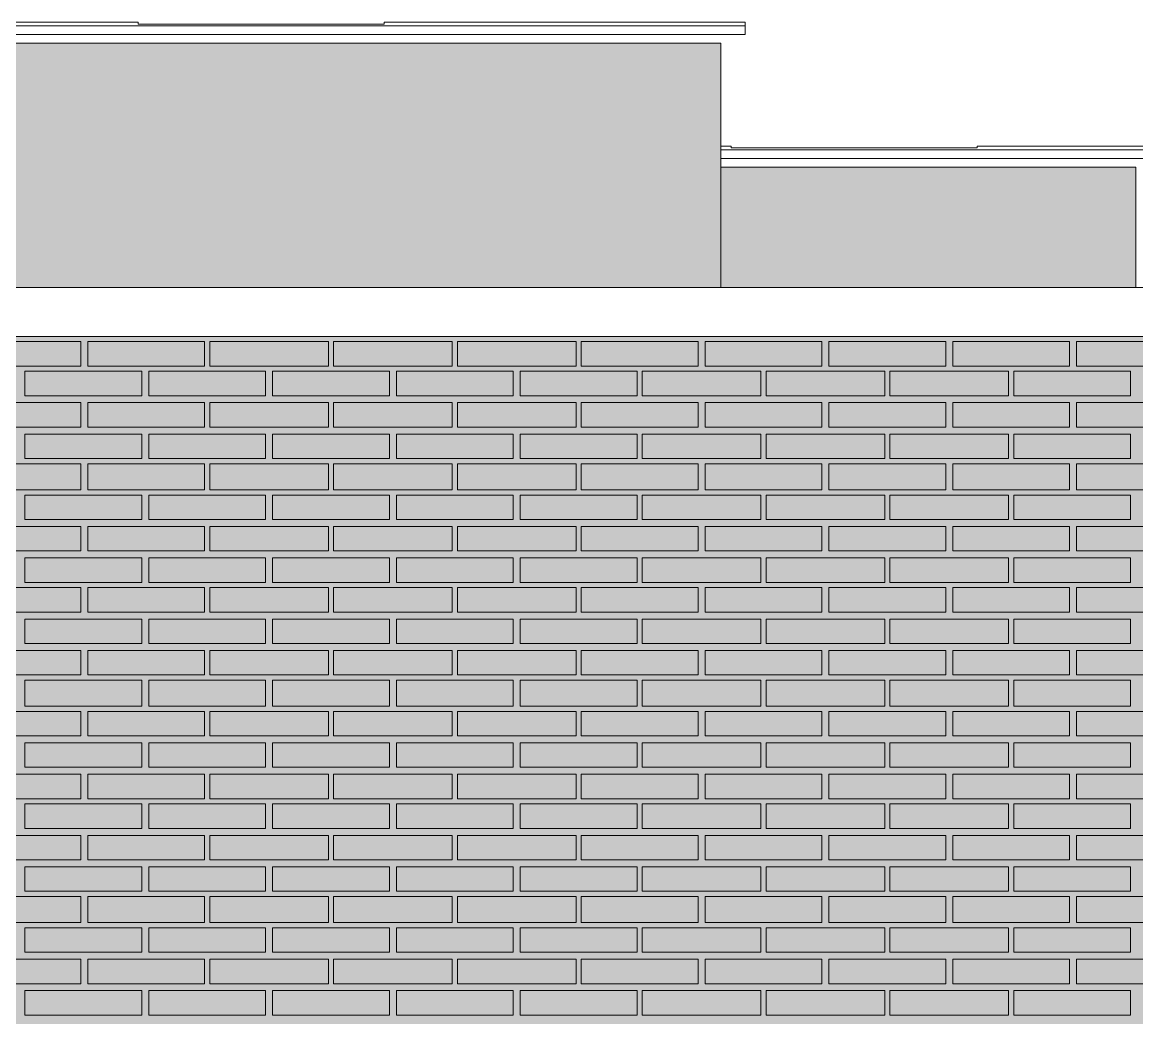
# Model space of a CAD drawing. Header units: millimetres. Extents: x -28928 to 100580, y -22867 to 36490.
# Drawn here: x 8267 to 10970, y 28437 to 30851 of the extents above; entities that cross this region are included whole.
import ezdxf

# ---------------------------------------------------------------- set-up
doc = ezdxf.new("R2010")
doc.units = ezdxf.units.MM
doc.layers.add('PDF _Геометрия', color=7, linetype='Continuous', true_color=0x8f8e8d)
doc.layers.add('PDF _Сплошная заливка', color=7, linetype='Continuous', true_color=0xffffff)

msp = doc.modelspace()

# ---------------------------------------------------------------- hatches: boundary and pattern name
at = {"layer": 'PDF _Сплошная заливка', "true_color": 0xdcd6cf, "transparency": 33554559}
msp.add_hatch(color=254, dxfattribs=at).paths.add_polyline_path([(-18676.6, 16343.4), (-18676.6, 19592.6), (-17276.3, 19592.6), (-17276.3, 16343.4), (19112.6, 16343.4), (19112.6, 30089.1), (-21853.9, 30089.1), (-21853.9, 16343.4), (-21375.9, 16343.4), (-21375.9, 19592.6), (-19277.4, 19592.6), (-19277.4, 16343.4)])

# ---------------------------------------------------------------- linework, layer by layer
at = {"layer": 'PDF _Геометрия', "color": 7, "lineweight": 9}
msp.add_lwpolyline([(6712.2, 30842.2), (10020.7, 30842.2), (10020.7, 30850.7), (9144.9, 30850.7), (9144.9, 30846.4), (8548.4, 30846.4), (8548.4, 30850.7), (7795.3, 30850.7), (7795.3, 30846.4), (7198.7, 30846.4), (7198.7, 30850.7), (6712.2, 30850.7)], close=True, dxfattribs=at)
for points in [[(10020.7, 30842.2), (10020.7, 30821), (6712.2, 30821), (6712.2, 30829.5)], [(6712.2, 30842.2), (6712.2, 30821), (10020.7, 30821), (10020.7, 30829.5)], [(8548.4, 30846.4), (9144.9, 30846.4)], [(6771.4, 30207.6), (6771.4, 30799.9), (9855.7, 30799.9), (9961.4, 30799.9), (9961.4, 30207.6)], [(9961.4, 30541.8), (11031.8, 30541.8), (11031.8, 30550.3), (10583.4, 30550.3), (10583.4, 30546), (9986.8, 30546), (9986.8, 30550.3), (9961.4, 30550.3)], [(11031.8, 30541.8), (11031.8, 30520.7), (9961.4, 30520.7), (11031.8, 30520.7), (11031.8, 30533.4)], [(9986.8, 30546), (10583.4, 30546)], [(9961.4, 30499.5), (10866.8, 30499.5), (10968.4, 30499.5), (10968.4, 30207.6)], [(82320.3, 30089.1), (82320.3, 30207.6), (82320.3, 30089.1), (-21934.3, 30089.1), (-21934.3, 30207.6), (82320.3, 30207.6)]]:
    msp.add_lwpolyline(points, dxfattribs=at)
at = {"layer": 'PDF _Геометрия', "lineweight": 9}
for points in [[(8408.7, 30076.4), (8408.7, 30017.2), (8125.3, 30017.2), (8125.3, 30076.4)], [(8709.1, 30076.4), (8709.1, 30017.2), (8425.7, 30017.2), (8425.7, 30076.4)], [(9009.5, 30076.4), (9009.5, 30017.2), (8721.8, 30017.2), (8721.8, 30076.4)], [(9309.9, 30076.4), (9309.9, 30017.2), (9022.2, 30017.2), (9022.2, 30076.4)], [(9610.3, 30076.4), (9610.3, 30017.2), (9322.6, 30017.2), (9322.6, 30076.4)], [(9906.4, 30076.4), (9906.4, 30017.2), (9623, 30017.2), (9623, 30076.4)], [(10206.8, 30076.4), (10206.8, 30017.2), (9923.4, 30017.2), (9923.4, 30076.4)], [(10507.2, 30076.4), (10507.2, 30017.2), (10223.7, 30017.2), (10223.7, 30076.4)], [(10807.6, 30076.4), (10807.6, 30017.2), (10524.1, 30017.2), (10524.1, 30076.4)], [(11108, 30076.4), (11108, 30017.2), (10824.5, 30017.2), (10824.5, 30076.4)], [(8556.8, 29945.3), (8417.2, 29945.3), (8273.4, 29945.3), (8273.4, 30004.5), (8417.2, 30004.5), (8556.8, 30004.5)], [(8857.2, 29945.3), (8717.6, 29945.3), (8573.7, 29945.3), (8573.7, 30004.5), (8717.6, 30004.5), (8857.2, 30004.5)], [(9157.6, 29945.3), (9018, 29945.3), (8874.1, 29945.3), (8874.1, 30004.5), (9018, 30004.5), (9157.6, 30004.5)], [(9458, 29945.3), (9314.1, 29945.3), (9174.5, 29945.3), (9174.5, 30004.5), (9314.1, 30004.5), (9458, 30004.5)], [(9758.4, 29945.3), (9614.5, 29945.3), (9474.9, 29945.3), (9474.9, 30004.5), (9614.5, 30004.5), (9758.4, 30004.5)], [(10058.7, 29945.3), (9914.9, 29945.3), (9771.1, 29945.3), (9771.1, 30004.5), (9914.9, 30004.5), (10058.7, 30004.5)], [(10359.1, 29945.3), (10215.3, 29945.3), (10071.4, 29945.3), (10071.4, 30004.5), (10215.3, 30004.5), (10359.1, 30004.5)], [(10659.5, 29945.3), (10515.7, 29945.3), (10371.8, 29945.3), (10371.8, 30004.5), (10515.7, 30004.5), (10659.5, 30004.5)], [(10955.7, 29945.3), (10816.1, 29945.3), (10672.2, 29945.3), (10672.2, 30004.5), (10816.1, 30004.5), (10955.7, 30004.5)], [(8408.7, 29928.4), (8408.7, 29869.1), (8125.3, 29869.1), (8125.3, 29928.4)], [(8709.1, 29928.4), (8709.1, 29869.1), (8425.7, 29869.1), (8425.7, 29928.4)], [(9009.5, 29928.4), (9009.5, 29869.1), (8721.8, 29869.1), (8721.8, 29928.4)], [(9309.9, 29928.4), (9309.9, 29869.1), (9022.2, 29869.1), (9022.2, 29928.4)], [(9610.3, 29928.4), (9610.3, 29869.1), (9322.6, 29869.1), (9322.6, 29928.4)], [(9906.4, 29928.4), (9906.4, 29869.1), (9623, 29869.1), (9623, 29928.4)], [(10206.8, 29928.4), (10206.8, 29869.1), (9923.4, 29869.1), (9923.4, 29928.4)], [(10507.2, 29928.4), (10507.2, 29869.1), (10223.7, 29869.1), (10223.7, 29928.4)], [(10807.6, 29928.4), (10807.6, 29869.1), (10524.1, 29869.1), (10524.1, 29928.4)], [(11108, 29928.4), (11108, 29869.1), (10824.5, 29869.1), (10824.5, 29928.4)], [(8556.8, 29793), (8417.2, 29793), (8273.4, 29793), (8273.4, 29852.2), (8417.2, 29852.2), (8556.8, 29852.2)], [(8857.2, 29793), (8717.6, 29793), (8573.7, 29793), (8573.7, 29852.2), (8717.6, 29852.2), (8857.2, 29852.2)], [(9157.6, 29793), (9018, 29793), (8874.1, 29793), (8874.1, 29852.2), (9018, 29852.2), (9157.6, 29852.2)], [(9458, 29793), (9314.1, 29793), (9174.5, 29793), (9174.5, 29852.2), (9314.1, 29852.2), (9458, 29852.2)], [(9758.4, 29793), (9614.5, 29793), (9474.9, 29793), (9474.9, 29852.2), (9614.5, 29852.2), (9758.4, 29852.2)], [(10058.7, 29793), (9914.9, 29793), (9771.1, 29793), (9771.1, 29852.2), (9914.9, 29852.2), (10058.7, 29852.2)], [(10359.1, 29793), (10215.3, 29793), (10071.4, 29793), (10071.4, 29852.2), (10215.3, 29852.2), (10359.1, 29852.2)], [(10659.5, 29793), (10515.7, 29793), (10371.8, 29793), (10371.8, 29852.2), (10515.7, 29852.2), (10659.5, 29852.2)], [(10955.7, 29793), (10816.1, 29793), (10672.2, 29793), (10672.2, 29852.2), (10816.1, 29852.2), (10955.7, 29852.2)], [(8408.7, 29780.3), (8408.7, 29716.8), (8125.3, 29716.8), (8125.3, 29780.3)], [(8709.1, 29780.3), (8709.1, 29716.8), (8425.7, 29716.8), (8425.7, 29780.3)], [(9009.5, 29780.3), (9009.5, 29716.8), (8721.8, 29716.8), (8721.8, 29780.3)], [(9309.9, 29780.3), (9309.9, 29716.8), (9022.2, 29716.8), (9022.2, 29780.3)], [(9610.3, 29780.3), (9610.3, 29716.8), (9322.6, 29716.8), (9322.6, 29780.3)], [(9906.4, 29780.3), (9906.4, 29716.8), (9623, 29716.8), (9623, 29780.3)], [(10206.8, 29780.3), (10206.8, 29716.8), (9923.4, 29716.8), (9923.4, 29780.3)], [(10507.2, 29780.3), (10507.2, 29716.8), (10223.7, 29716.8), (10223.7, 29780.3)], [(10807.6, 29780.3), (10807.6, 29716.8), (10524.1, 29716.8), (10524.1, 29780.3)], [(11108, 29780.3), (11108, 29716.8), (10824.5, 29716.8), (10824.5, 29780.3)], [(8556.8, 29644.9), (8417.2, 29644.9), (8273.4, 29644.9), (8273.4, 29704.1), (8417.2, 29704.1), (8556.8, 29704.1)], [(8857.2, 29644.9), (8717.6, 29644.9), (8573.7, 29644.9), (8573.7, 29704.1), (8717.6, 29704.1), (8857.2, 29704.1)], [(9157.6, 29644.9), (9018, 29644.9), (8874.1, 29644.9), (8874.1, 29704.1), (9018, 29704.1), (9157.6, 29704.1)], [(9458, 29644.9), (9314.1, 29644.9), (9174.5, 29644.9), (9174.5, 29704.1), (9314.1, 29704.1), (9458, 29704.1)], [(9758.4, 29644.9), (9614.5, 29644.9), (9474.9, 29644.9), (9474.9, 29704.1), (9614.5, 29704.1), (9758.4, 29704.1)], [(10058.7, 29644.9), (9914.9, 29644.9), (9771.1, 29644.9), (9771.1, 29704.1), (9914.9, 29704.1), (10058.7, 29704.1)], [(10359.1, 29644.9), (10215.3, 29644.9), (10071.4, 29644.9), (10071.4, 29704.1), (10215.3, 29704.1), (10359.1, 29704.1)], [(10659.5, 29644.9), (10515.7, 29644.9), (10371.8, 29644.9), (10371.8, 29704.1), (10515.7, 29704.1), (10659.5, 29704.1)], [(10955.7, 29644.9), (10816.1, 29644.9), (10672.2, 29644.9), (10672.2, 29704.1), (10816.1, 29704.1), (10955.7, 29704.1)], [(8408.7, 29628), (8408.7, 29568.7), (8125.3, 29568.7), (8125.3, 29628)], [(8709.1, 29628), (8709.1, 29568.7), (8425.7, 29568.7), (8425.7, 29628)], [(9009.5, 29628), (9009.5, 29568.7), (8721.8, 29568.7), (8721.8, 29628)], [(9309.9, 29628), (9309.9, 29568.7), (9022.2, 29568.7), (9022.2, 29628)], [(9610.3, 29628), (9610.3, 29568.7), (9322.6, 29568.7), (9322.6, 29628)], [(9906.4, 29628), (9906.4, 29568.7), (9623, 29568.7), (9623, 29628)], [(10206.8, 29628), (10206.8, 29568.7), (9923.4, 29568.7), (9923.4, 29628)], [(10507.2, 29628), (10507.2, 29568.7), (10223.7, 29568.7), (10223.7, 29628)], [(10807.6, 29628), (10807.6, 29568.7), (10524.1, 29568.7), (10524.1, 29628)], [(11108, 29628), (11108, 29568.7), (10824.5, 29568.7), (10824.5, 29628)], [(8556.8, 29492.6), (8417.2, 29492.6), (8273.4, 29492.6), (8273.4, 29551.8), (8417.2, 29551.8), (8556.8, 29551.8)], [(8857.2, 29492.6), (8717.6, 29492.6), (8573.7, 29492.6), (8573.7, 29551.8), (8717.6, 29551.8), (8857.2, 29551.8)], [(9157.6, 29492.6), (9018, 29492.6), (8874.1, 29492.6), (8874.1, 29551.8), (9018, 29551.8), (9157.6, 29551.8)], [(9458, 29492.6), (9314.1, 29492.6), (9174.5, 29492.6), (9174.5, 29551.8), (9314.1, 29551.8), (9458, 29551.8)], [(9758.4, 29492.6), (9614.5, 29492.6), (9474.9, 29492.6), (9474.9, 29551.8), (9614.5, 29551.8), (9758.4, 29551.8)], [(10058.7, 29492.6), (9914.9, 29492.6), (9771.1, 29492.6), (9771.1, 29551.8), (9914.9, 29551.8), (10058.7, 29551.8)], [(10359.1, 29492.6), (10215.3, 29492.6), (10071.4, 29492.6), (10071.4, 29551.8), (10215.3, 29551.8), (10359.1, 29551.8)], [(10659.5, 29492.6), (10515.7, 29492.6), (10371.8, 29492.6), (10371.8, 29551.8), (10515.7, 29551.8), (10659.5, 29551.8)], [(10955.7, 29492.6), (10816.1, 29492.6), (10672.2, 29492.6), (10672.2, 29551.8), (10816.1, 29551.8), (10955.7, 29551.8)], [(8408.7, 29479.9), (8408.7, 29420.7), (8125.3, 29420.7), (8125.3, 29479.9)], [(8709.1, 29479.9), (8709.1, 29420.7), (8425.7, 29420.7), (8425.7, 29479.9)], [(9009.5, 29479.9), (9009.5, 29420.7), (8721.8, 29420.7), (8721.8, 29479.9)], [(9309.9, 29479.9), (9309.9, 29420.7), (9022.2, 29420.7), (9022.2, 29479.9)], [(9610.3, 29479.9), (9610.3, 29420.7), (9322.6, 29420.7), (9322.6, 29479.9)], [(9906.4, 29479.9), (9906.4, 29420.7), (9623, 29420.7), (9623, 29479.9)], [(10206.8, 29479.9), (10206.8, 29420.7), (9923.4, 29420.7), (9923.4, 29479.9)], [(10507.2, 29479.9), (10507.2, 29420.7), (10223.7, 29420.7), (10223.7, 29479.9)], [(10807.6, 29479.9), (10807.6, 29420.7), (10524.1, 29420.7), (10524.1, 29479.9)], [(11108, 29479.9), (11108, 29420.7), (10824.5, 29420.7), (10824.5, 29479.9)], [(8556.8, 29344.5), (8417.2, 29344.5), (8273.4, 29344.5), (8273.4, 29403.7), (8417.2, 29403.7), (8556.8, 29403.7)], [(8857.2, 29344.5), (8717.6, 29344.5), (8573.7, 29344.5), (8573.7, 29403.7), (8717.6, 29403.7), (8857.2, 29403.7)], [(9157.6, 29344.5), (9018, 29344.5), (8874.1, 29344.5), (8874.1, 29403.7), (9018, 29403.7), (9157.6, 29403.7)], [(9458, 29344.5), (9314.1, 29344.5), (9174.5, 29344.5), (9174.5, 29403.7), (9314.1, 29403.7), (9458, 29403.7)], [(9758.4, 29344.5), (9614.5, 29344.5), (9474.9, 29344.5), (9474.9, 29403.7), (9614.5, 29403.7), (9758.4, 29403.7)], [(10058.7, 29344.5), (9914.9, 29344.5), (9771.1, 29344.5), (9771.1, 29403.7), (9914.9, 29403.7), (10058.7, 29403.7)], [(10359.1, 29344.5), (10215.3, 29344.5), (10071.4, 29344.5), (10071.4, 29403.7), (10215.3, 29403.7), (10359.1, 29403.7)], [(10659.5, 29344.5), (10515.7, 29344.5), (10371.8, 29344.5), (10371.8, 29403.7), (10515.7, 29403.7), (10659.5, 29403.7)], [(10955.7, 29344.5), (10816.1, 29344.5), (10672.2, 29344.5), (10672.2, 29403.7), (10816.1, 29403.7), (10955.7, 29403.7)], [(8408.7, 29327.6), (8408.7, 29268.4), (8125.3, 29268.4), (8125.3, 29327.6)], [(8709.1, 29327.6), (8709.1, 29268.4), (8425.7, 29268.4), (8425.7, 29327.6)], [(9009.5, 29327.6), (9009.5, 29268.4), (8721.8, 29268.4), (8721.8, 29327.6)], [(9309.9, 29327.6), (9309.9, 29268.4), (9022.2, 29268.4), (9022.2, 29327.6)], [(9610.3, 29327.6), (9610.3, 29268.4), (9322.6, 29268.4), (9322.6, 29327.6)], [(9906.4, 29327.6), (9906.4, 29268.4), (9623, 29268.4), (9623, 29327.6)], [(10206.8, 29327.6), (10206.8, 29268.4), (9923.4, 29268.4), (9923.4, 29327.6)], [(10507.2, 29327.6), (10507.2, 29268.4), (10223.7, 29268.4), (10223.7, 29327.6)], [(10807.6, 29327.6), (10807.6, 29268.4), (10524.1, 29268.4), (10524.1, 29327.6)], [(11108, 29327.6), (11108, 29268.4), (10824.5, 29268.4), (10824.5, 29327.6)], [(8556.8, 29192.2), (8417.2, 29192.2), (8273.4, 29192.2), (8273.4, 29255.7), (8417.2, 29255.7), (8556.8, 29255.7)], [(8857.2, 29192.2), (8717.6, 29192.2), (8573.7, 29192.2), (8573.7, 29255.7), (8717.6, 29255.7), (8857.2, 29255.7)], [(9157.6, 29192.2), (9018, 29192.2), (8874.1, 29192.2), (8874.1, 29255.7), (9018, 29255.7), (9157.6, 29255.7)], [(9458, 29192.2), (9314.1, 29192.2), (9174.5, 29192.2), (9174.5, 29255.7), (9314.1, 29255.7), (9458, 29255.7)], [(9758.4, 29192.2), (9614.5, 29192.2), (9474.9, 29192.2), (9474.9, 29255.7), (9614.5, 29255.7), (9758.4, 29255.7)], [(10058.7, 29192.2), (9914.9, 29192.2), (9771.1, 29192.2), (9771.1, 29255.7), (9914.9, 29255.7), (10058.7, 29255.7)], [(10359.1, 29192.2), (10215.3, 29192.2), (10071.4, 29192.2), (10071.4, 29255.7), (10215.3, 29255.7), (10359.1, 29255.7)], [(10659.5, 29192.2), (10515.7, 29192.2), (10371.8, 29192.2), (10371.8, 29255.7), (10515.7, 29255.7), (10659.5, 29255.7)], [(10955.7, 29192.2), (10816.1, 29192.2), (10672.2, 29192.2), (10672.2, 29255.7), (10816.1, 29255.7), (10955.7, 29255.7)], [(8408.7, 29179.5), (8408.7, 29120.3), (8125.3, 29120.3), (8125.3, 29179.5)], [(8709.1, 29179.5), (8709.1, 29120.3), (8425.7, 29120.3), (8425.7, 29179.5)], [(9009.5, 29179.5), (9009.5, 29120.3), (8721.8, 29120.3), (8721.8, 29179.5)], [(9309.9, 29179.5), (9309.9, 29120.3), (9022.2, 29120.3), (9022.2, 29179.5)], [(9610.3, 29179.5), (9610.3, 29120.3), (9322.6, 29120.3), (9322.6, 29179.5)], [(9906.4, 29179.5), (9906.4, 29120.3), (9623, 29120.3), (9623, 29179.5)], [(10206.8, 29179.5), (10206.8, 29120.3), (9923.4, 29120.3), (9923.4, 29179.5)], [(10507.2, 29179.5), (10507.2, 29120.3), (10223.7, 29120.3), (10223.7, 29179.5)], [(10807.6, 29179.5), (10807.6, 29120.3), (10524.1, 29120.3), (10524.1, 29179.5)], [(11108, 29179.5), (11108, 29120.3), (10824.5, 29120.3), (10824.5, 29179.5)], [(8556.8, 29044.1), (8417.2, 29044.1), (8273.4, 29044.1), (8273.4, 29103.4), (8417.2, 29103.4), (8556.8, 29103.4)], [(8857.2, 29044.1), (8717.6, 29044.1), (8573.7, 29044.1), (8573.7, 29103.4), (8717.6, 29103.4), (8857.2, 29103.4)], [(9157.6, 29044.1), (9018, 29044.1), (8874.1, 29044.1), (8874.1, 29103.4), (9018, 29103.4), (9157.6, 29103.4)], [(9458, 29044.1), (9314.1, 29044.1), (9174.5, 29044.1), (9174.5, 29103.4), (9314.1, 29103.4), (9458, 29103.4)], [(9758.4, 29044.1), (9614.5, 29044.1), (9474.9, 29044.1), (9474.9, 29103.4), (9614.5, 29103.4), (9758.4, 29103.4)], [(10058.7, 29044.1), (9914.9, 29044.1), (9771.1, 29044.1), (9771.1, 29103.4), (9914.9, 29103.4), (10058.7, 29103.4)], [(10359.1, 29044.1), (10215.3, 29044.1), (10071.4, 29044.1), (10071.4, 29103.4), (10215.3, 29103.4), (10359.1, 29103.4)], [(10659.5, 29044.1), (10515.7, 29044.1), (10371.8, 29044.1), (10371.8, 29103.4), (10515.7, 29103.4), (10659.5, 29103.4)], [(10955.7, 29044.1), (10816.1, 29044.1), (10672.2, 29044.1), (10672.2, 29103.4), (10816.1, 29103.4), (10955.7, 29103.4)], [(8408.7, 29027.2), (8408.7, 28968), (8125.3, 28968), (8125.3, 29027.2)], [(8709.1, 29027.2), (8709.1, 28968), (8425.7, 28968), (8425.7, 29027.2)], [(9009.5, 29027.2), (9009.5, 28968), (8721.8, 28968), (8721.8, 29027.2)], [(9309.9, 29027.2), (9309.9, 28968), (9022.2, 28968), (9022.2, 29027.2)], [(9610.3, 29027.2), (9610.3, 28968), (9322.6, 28968), (9322.6, 29027.2)], [(9906.4, 29027.2), (9906.4, 28968), (9623, 28968), (9623, 29027.2)], [(10206.8, 29027.2), (10206.8, 28968), (9923.4, 28968), (9923.4, 29027.2)], [(10507.2, 29027.2), (10507.2, 28968), (10223.7, 28968), (10223.7, 29027.2)], [(10807.6, 29027.2), (10807.6, 28968), (10524.1, 28968), (10524.1, 29027.2)], [(11108, 29027.2), (11108, 28968), (10824.5, 28968), (10824.5, 29027.2)], [(8556.8, 28896), (8417.2, 28896), (8273.4, 28896), (8273.4, 28955.3), (8417.2, 28955.3), (8556.8, 28955.3)], [(8857.2, 28896), (8717.6, 28896), (8573.7, 28896), (8573.7, 28955.3), (8717.6, 28955.3), (8857.2, 28955.3)], [(9157.6, 28896), (9018, 28896), (8874.1, 28896), (8874.1, 28955.3), (9018, 28955.3), (9157.6, 28955.3)], [(9458, 28896), (9314.1, 28896), (9174.5, 28896), (9174.5, 28955.3), (9314.1, 28955.3), (9458, 28955.3)], [(9758.4, 28896), (9614.5, 28896), (9474.9, 28896), (9474.9, 28955.3), (9614.5, 28955.3), (9758.4, 28955.3)], [(10058.7, 28896), (9914.9, 28896), (9771.1, 28896), (9771.1, 28955.3), (9914.9, 28955.3), (10058.7, 28955.3)], [(10359.1, 28896), (10215.3, 28896), (10071.4, 28896), (10071.4, 28955.3), (10215.3, 28955.3), (10359.1, 28955.3)], [(10659.5, 28896), (10515.7, 28896), (10371.8, 28896), (10371.8, 28955.3), (10515.7, 28955.3), (10659.5, 28955.3)], [(10955.7, 28896), (10816.1, 28896), (10672.2, 28896), (10672.2, 28955.3), (10816.1, 28955.3), (10955.7, 28955.3)], [(8408.7, 28879.1), (8408.7, 28819.9), (8125.3, 28819.9), (8125.3, 28879.1)], [(8709.1, 28879.1), (8709.1, 28819.9), (8425.7, 28819.9), (8425.7, 28879.1)], [(9009.5, 28879.1), (9009.5, 28819.9), (8721.8, 28819.9), (8721.8, 28879.1)], [(9309.9, 28879.1), (9309.9, 28819.9), (9022.2, 28819.9), (9022.2, 28879.1)], [(9610.3, 28879.1), (9610.3, 28819.9), (9322.6, 28819.9), (9322.6, 28879.1)], [(9906.4, 28879.1), (9906.4, 28819.9), (9623, 28819.9), (9623, 28879.1)], [(10206.8, 28879.1), (10206.8, 28819.9), (9923.4, 28819.9), (9923.4, 28879.1)], [(10507.2, 28879.1), (10507.2, 28819.9), (10223.7, 28819.9), (10223.7, 28879.1)], [(10807.6, 28879.1), (10807.6, 28819.9), (10524.1, 28819.9), (10524.1, 28879.1)], [(11108, 28879.1), (11108, 28819.9), (10824.5, 28819.9), (10824.5, 28879.1)], [(8556.8, 28743.7), (8417.2, 28743.7), (8273.4, 28743.7), (8273.4, 28803), (8417.2, 28803), (8556.8, 28803)], [(8857.2, 28743.7), (8717.6, 28743.7), (8573.7, 28743.7), (8573.7, 28803), (8717.6, 28803), (8857.2, 28803)], [(9157.6, 28743.7), (9018, 28743.7), (8874.1, 28743.7), (8874.1, 28803), (9018, 28803), (9157.6, 28803)], [(9458, 28743.7), (9314.1, 28743.7), (9174.5, 28743.7), (9174.5, 28803), (9314.1, 28803), (9458, 28803)], [(9758.4, 28743.7), (9614.5, 28743.7), (9474.9, 28743.7), (9474.9, 28803), (9614.5, 28803), (9758.4, 28803)], [(10058.7, 28743.7), (9914.9, 28743.7), (9771.1, 28743.7), (9771.1, 28803), (9914.9, 28803), (10058.7, 28803)], [(10359.1, 28743.7), (10215.3, 28743.7), (10071.4, 28743.7), (10071.4, 28803), (10215.3, 28803), (10359.1, 28803)], [(10659.5, 28743.7), (10515.7, 28743.7), (10371.8, 28743.7), (10371.8, 28803), (10515.7, 28803), (10659.5, 28803)], [(10955.7, 28743.7), (10816.1, 28743.7), (10672.2, 28743.7), (10672.2, 28803), (10816.1, 28803), (10955.7, 28803)], [(8408.7, 28731), (8408.7, 28667.6), (8125.3, 28667.6), (8125.3, 28731)], [(8709.1, 28731), (8709.1, 28667.6), (8425.7, 28667.6), (8425.7, 28731)], [(9009.5, 28731), (9009.5, 28667.6), (8721.8, 28667.6), (8721.8, 28731)], [(9309.9, 28731), (9309.9, 28667.6), (9022.2, 28667.6), (9022.2, 28731)], [(9610.3, 28731), (9610.3, 28667.6), (9322.6, 28667.6), (9322.6, 28731)], [(9906.4, 28731), (9906.4, 28667.6), (9623, 28667.6), (9623, 28731)], [(10206.8, 28731), (10206.8, 28667.6), (9923.4, 28667.6), (9923.4, 28731)], [(10507.2, 28731), (10507.2, 28667.6), (10223.7, 28667.6), (10223.7, 28731)], [(10807.6, 28731), (10807.6, 28667.6), (10524.1, 28667.6), (10524.1, 28731)], [(11108, 28731), (11108, 28667.6), (10824.5, 28667.6), (10824.5, 28731)], [(8556.8, 28595.7), (8417.2, 28595.7), (8273.4, 28595.7), (8273.4, 28654.9), (8417.2, 28654.9), (8556.8, 28654.9)], [(8857.2, 28595.7), (8717.6, 28595.7), (8573.7, 28595.7), (8573.7, 28654.9), (8717.6, 28654.9), (8857.2, 28654.9)], [(9157.6, 28595.7), (9018, 28595.7), (8874.1, 28595.7), (8874.1, 28654.9), (9018, 28654.9), (9157.6, 28654.9)], [(9458, 28595.7), (9314.1, 28595.7), (9174.5, 28595.7), (9174.5, 28654.9), (9314.1, 28654.9), (9458, 28654.9)], [(9758.4, 28595.7), (9614.5, 28595.7), (9474.9, 28595.7), (9474.9, 28654.9), (9614.5, 28654.9), (9758.4, 28654.9)], [(10058.7, 28595.7), (9914.9, 28595.7), (9771.1, 28595.7), (9771.1, 28654.9), (9914.9, 28654.9), (10058.7, 28654.9)], [(10359.1, 28595.7), (10215.3, 28595.7), (10071.4, 28595.7), (10071.4, 28654.9), (10215.3, 28654.9), (10359.1, 28654.9)], [(10659.5, 28595.7), (10515.7, 28595.7), (10371.8, 28595.7), (10371.8, 28654.9), (10515.7, 28654.9), (10659.5, 28654.9)], [(10955.7, 28595.7), (10816.1, 28595.7), (10672.2, 28595.7), (10672.2, 28654.9), (10816.1, 28654.9), (10955.7, 28654.9)], [(8408.7, 28578.7), (8408.7, 28519.5), (8125.3, 28519.5), (8125.3, 28578.7)], [(8709.1, 28578.7), (8709.1, 28519.5), (8425.7, 28519.5), (8425.7, 28578.7)], [(9009.5, 28578.7), (9009.5, 28519.5), (8721.8, 28519.5), (8721.8, 28578.7)], [(9309.9, 28578.7), (9309.9, 28519.5), (9022.2, 28519.5), (9022.2, 28578.7)], [(9610.3, 28578.7), (9610.3, 28519.5), (9322.6, 28519.5), (9322.6, 28578.7)], [(9906.4, 28578.7), (9906.4, 28519.5), (9623, 28519.5), (9623, 28578.7)], [(10206.8, 28578.7), (10206.8, 28519.5), (9923.4, 28519.5), (9923.4, 28578.7)], [(10507.2, 28578.7), (10507.2, 28519.5), (10223.7, 28519.5), (10223.7, 28578.7)], [(10807.6, 28578.7), (10807.6, 28519.5), (10524.1, 28519.5), (10524.1, 28578.7)], [(11108, 28578.7), (11108, 28519.5), (10824.5, 28519.5), (10824.5, 28578.7)], [(8556.8, 28443.4), (8417.2, 28443.4), (8273.4, 28443.4), (8273.4, 28502.6), (8417.2, 28502.6), (8556.8, 28502.6)], [(8857.2, 28443.4), (8717.6, 28443.4), (8573.7, 28443.4), (8573.7, 28502.6), (8717.6, 28502.6), (8857.2, 28502.6)], [(9157.6, 28443.4), (9018, 28443.4), (8874.1, 28443.4), (8874.1, 28502.6), (9018, 28502.6), (9157.6, 28502.6)], [(9458, 28443.4), (9314.1, 28443.4), (9174.5, 28443.4), (9174.5, 28502.6), (9314.1, 28502.6), (9458, 28502.6)], [(9758.4, 28443.4), (9614.5, 28443.4), (9474.9, 28443.4), (9474.9, 28502.6), (9614.5, 28502.6), (9758.4, 28502.6)], [(10058.7, 28443.4), (9914.9, 28443.4), (9771.1, 28443.4), (9771.1, 28502.6), (9914.9, 28502.6), (10058.7, 28502.6)], [(10359.1, 28443.4), (10215.3, 28443.4), (10071.4, 28443.4), (10071.4, 28502.6), (10215.3, 28502.6), (10359.1, 28502.6)], [(10659.5, 28443.4), (10515.7, 28443.4), (10371.8, 28443.4), (10371.8, 28502.6), (10515.7, 28502.6), (10659.5, 28502.6)], [(10955.7, 28443.4), (10816.1, 28443.4), (10672.2, 28443.4), (10672.2, 28502.6), (10816.1, 28502.6), (10955.7, 28502.6)]]:
    msp.add_lwpolyline(points, close=True, dxfattribs=at)
at = {"layer": 'PDF _Сплошная заливка', "color": 250, "lineweight": 9, "true_color": 0x383e42, "transparency": 33554559}
for points in [[(6771.4, 30799.9), (6771.4, 30207.6), (9855.7, 30799.9), (9855.7, 30207.6)], [(9855.7, 30799.9), (9855.7, 30207.6), (9961.4, 30799.9), (9961.4, 30207.6)], [(9961.4, 30499.5), (9961.4, 30207.6), (10866.8, 30499.5), (10866.8, 30207.6)], [(10866.8, 30499.5), (10866.8, 30207.6), (10968.4, 30499.5), (10968.4, 30207.6)]]:
    msp.add_solid(points, dxfattribs=at)

doc.saveas('drawing.dxf')
